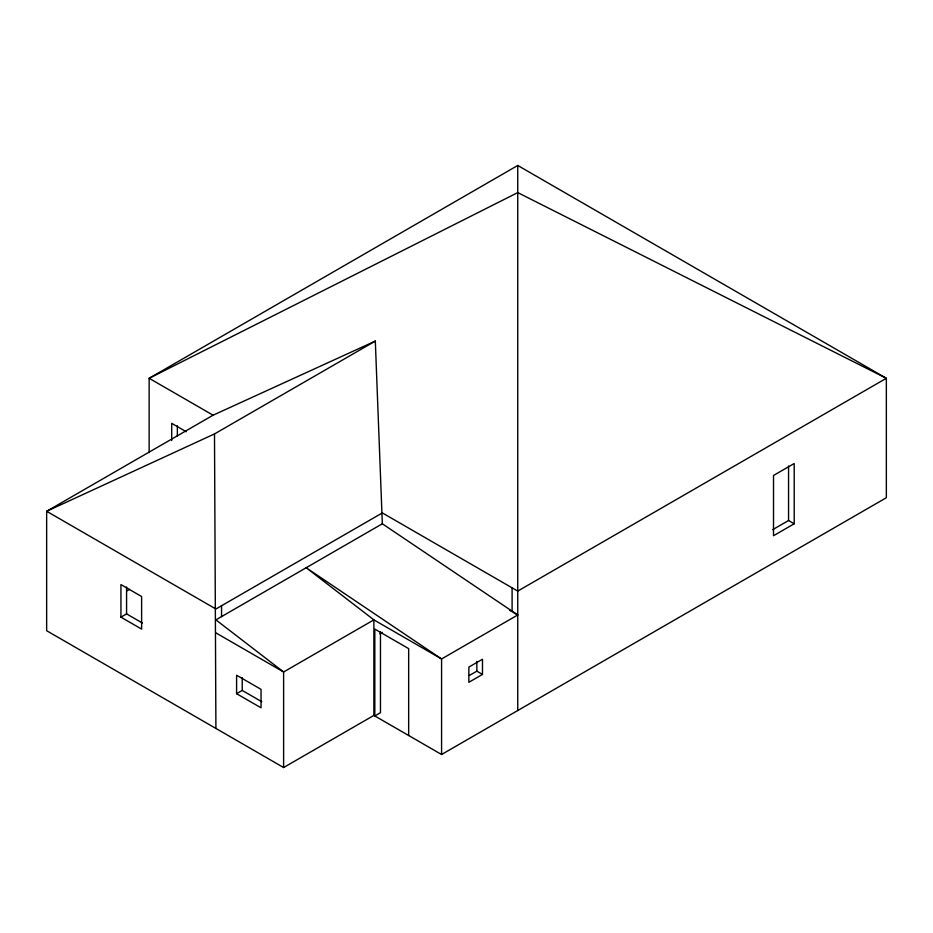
<?xml version="1.0" encoding="UTF-8"?>
<svg xmlns="http://www.w3.org/2000/svg" width="933" height="933" viewBox="0 0 933 933"><rect width="100%" height="100%" fill="white"/><g stroke="black" fill="none" stroke-linecap="round" stroke-linejoin="round"><path stroke-width="1.4" d="M441.577 754.505L441.577 658.955L306.176 567.742L373.876 619.862L441.577 658.955L517.745 614.975L382.343 523.775L375.311 341.081L213.086 415.197L46.65 511.284L46.65 630.72L283.609 767.532L373.876 715.413L441.577 754.505L886.35 497.721L886.35 378.285L517.745 165.468L149.14 378.285L149.14 452.563M213.086 415.197L149.14 378.285L517.745 192.606L886.35 378.285L517.745 591.09L382.343 512.917L215.908 609.004L46.65 511.284L214.497 433.927L375.311 341.081M127.028 590.834L129.535 589.388M120.94 617.156L141.618 629.099L141.618 596.525L120.94 584.583L120.94 617.156L126.573 613.891L142.399 623.022M382.343 523.775L215.908 619.862L283.609 671.982L283.609 767.532M236.597 693.697L261.042 707.809L261.042 689.359L236.597 675.235L236.597 693.697L242.23 690.443L261.788 701.733M379.836 633.799L382.343 632.352M469.404 675.457L476.845 671.165L482.489 674.431L482.489 659.223L468.856 667.095L468.856 682.291L482.489 674.431M772.734 529.652L788.56 520.521L794.205 523.775L794.205 463.514L773.515 475.457L773.515 535.717L794.205 523.775M509.581 610.264L512.1 611.721L512.1 587.837M513.232 612.375L517.745 614.975M186.215 431.711L171.707 423.337L171.707 440.563M215.908 632.889L283.609 671.982L373.876 619.862L373.876 715.413M214.497 433.927L215.908 728.44M788.56 465.999L788.56 520.521M517.745 165.468L517.745 710.526M476.845 661.497L476.845 671.165M408.666 735.496L408.666 648.633L374.821 629.099L374.821 715.961L380.466 712.695L380.466 631.629M242.23 677.661L242.23 690.443M221.553 605.75L221.553 616.608M177.352 425.821L177.352 435.863M126.573 586.985L126.573 613.891"/></g></svg>
